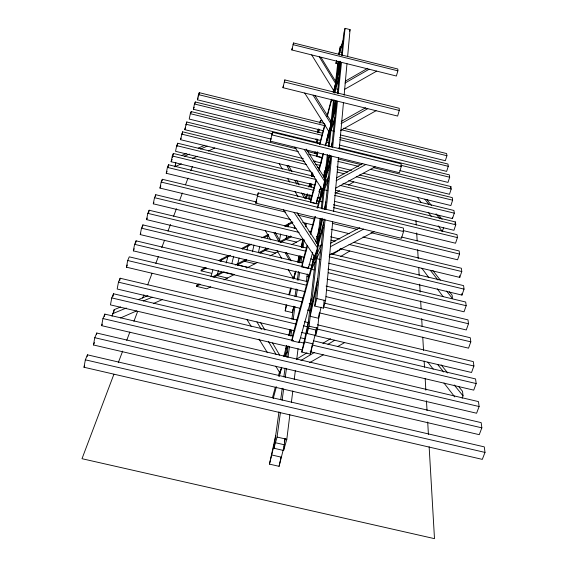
<?xml version="1.0" encoding="UTF-8"?>
<svg xmlns="http://www.w3.org/2000/svg" width="567" height="567" viewBox="0 0 567 567"><rect width="100%" height="100%" fill="white"/><g stroke="black" fill="none" stroke-linecap="round" stroke-linejoin="round"><path stroke-width="0.85" d="M324.019 218.926L314.749 306.067L323.417 308.115L325.55 300.645L332.687 221.718M333.637 211.271L338.471 157.824M339.264 149.001L343.46 102.655M344.126 95.263L346.983 63.71M347.614 56.693L350.066 29.604L345.062 28.35L343.793 33.205L341.447 55.205M323.417 308.115L324.154 300.198M316.471 250.408L307.038 333.467L315.606 335.487L317.683 328.201L319.122 313.565M315.606 335.487L316.393 327.655M314.749 306.067L316.854 298.582L325.068 219.883M326.153 209.464L331.716 156.173M332.638 147.377L337.457 101.174M338.23 93.796L341.511 62.349M342.241 55.346L345.062 28.35M325.054 209.244L330.767 155.549M331.702 146.747L336.578 100.976M337.372 93.484L340.696 62.25M307.038 333.467L309.093 326.174L321.085 218.805M322.169 209.124L328.165 155.443M329.151 146.64L334.36 99.998M335.147 92.96L338.69 61.271M339.378 55.112L340.356 46.31L342.014 46.728M311.467 298.313L299.149 342.503L291.913 340.802L317.392 247.786L317.789 244.235L297.058 212.689M317.811 207.919L324.834 181.638L325.146 178.832L306.145 149.043M325.812 145.102L331.525 122.146L314.82 95.277M311.68 54.907L333.949 90.982L336.04 82.009L320.95 57.302M315.188 254.108L314.855 256.986L283.472 209.84M333.949 90.982L334.169 89.111M317.272 243.378L320.064 218.756M321.262 208.202L324.175 182.56M324.558 179.179L327.357 154.557M328.258 146.64L330.653 125.541M330.852 123.776L333.552 100.033M334.346 93.002L337.946 61.342M338.726 54.439L340.356 46.31M299.149 342.503L299.44 340.15M307.038 245.546L302.438 262.549L301.857 266.908L308.299 268.446L308.519 266.703M315.996 180.2L311.007 198.918L310.539 202.398L316.294 203.794L317.414 197.755M278.978 411.848L273.911 448.256L283.606 450.481L286.81 439.29L289.865 414.675M291.388 402.372L292.806 390.939M294.23 379.514L295.322 370.719M296.739 359.294L298.044 348.74M306.343 281.927L307.321 274.017M283.606 450.481L285.13 438.433L284.329 441.856M291.913 340.802L292.65 335.324L314.479 255.866M321.992 157.746L316.719 156.457L317.563 151.836M273.911 448.256L277.057 437.051L280.424 412.507M282.104 400.231L283.67 388.834M285.229 377.438L286.427 368.67M287.993 357.274L289.432 346.756M290.878 336.231L291.714 330.093M293.16 319.575L294.96 306.428M296.279 296.782L297.243 289.765M298.561 280.126L299.645 272.231M300.964 262.592L301.807 256.454M303.012 247.687L304.089 239.798M305.882 226.729L306.343 223.348M309.625 199.428L310.22 195.048M311.304 187.153L311.786 183.644M312.75 176.628L313.104 173.998M314.671 162.601L314.912 160.844M315.869 153.827L316.11 152.076M317.314 143.309L317.796 139.801M318.753 132.784L319.235 129.276M320.079 123.138L320.44 120.509L322.084 120.913M305.273 226.736L305.733 223.405M286.108 304.911L285.201 310.893L292.26 312.566L292.622 309.993M280.679 399.615L282.26 388.253M283.84 376.892L285.052 368.153M286.633 356.792L288.142 345.969L287.015 348.081M289.737 334.48L290.283 330.554L289.17 335.579M291.856 319.228L293.671 306.208M294.996 296.661L296.08 288.851M297.292 280.176L298.497 271.494M299.702 262.819L300.659 255.937M301.878 247.212L302.948 239.501M308.576 199.038L309.178 194.722M310.255 186.947L310.709 183.701L309.695 186.408L310.369 183.871M311.751 176.217L312.176 173.126M314.912 153.494L315.146 151.772M316.464 142.296L316.946 138.844M317.782 132.82L318.335 128.865M275.789 366.261L279.97 373.029L280.481 369.528M288.27 269.644L293.656 278.801L293.855 277.426M294.223 228.381L294.613 225.893M286.661 235.383L285.959 239.55L296.555 242.095M288.057 227.055L288.624 223.724M279.46 240.67L280.665 233.98M84.008 367.253L85.348 359.825L87.474 354.836L484.289 446.874L484.998 452.416L482.311 459.376L84.008 367.253L84.618 365.814M87.176 356.48L87.474 354.836M93.456 344.97L94.781 337.705L96.78 333.027L481.177 422.635L481.844 427.844L479.25 434.669L93.456 344.97L94.455 342.61M96.482 334.629L96.78 333.027M101.642 325.664L102.953 318.541L104.838 314.118L478.477 401.606L479.108 406.525L476.599 413.23L101.642 325.664L102.266 324.182M104.406 316.485L104.838 314.118M292.82 335.947L113.52 293.77L111.756 297.916L110.452 304.883L302.424 349.931M113.031 296.371L113.52 293.77M112.025 316.28L114.194 309.66L120.636 306.981M297.604 320.128L120.147 278.234L118.468 282.175L117.171 289.021L294.79 330.852M113.563 313.019L114.194 309.66M119.665 280.785L120.147 278.234M300.496 308.391L126.427 267.192L127.703 260.522L129.269 256.844L303.217 298.114M305.407 291.743L133.344 250.862L134.606 244.327L136.094 240.84L307.201 281.579M135.619 243.286L136.094 240.84M309.887 275.038L140.247 234.589L141.495 228.182L142.898 224.893L302.14 262.946M142.43 227.282L142.898 224.893M303.848 257.255L146.584 219.627L147.817 213.355L149.149 210.229L306.797 248.027M148.689 212.575L149.149 210.229M303.947 239.99L153.296 203.815L154.507 197.67L155.762 194.722L296.08 228.48M155.464 196.253L155.762 194.722M290.715 219.585L159.965 188.074L161.163 182.071L162.346 179.292L256.971 202.135M162.006 181.001L162.346 179.292M257.503 195.346L166.237 173.282L167.414 167.407L168.534 164.777L311.07 199.308M168.03 167.286L168.534 164.777M312.098 195.92L171.128 161.744L172.29 155.975L173.36 153.466L314.387 187.712M172.531 157.569L173.36 153.466M265.562 247.949L265.051 250.479L275.597 253.002M267.426 238.664L268.269 234.447M314.543 176.535L177.719 143.238L176.698 145.641L175.543 151.318L314.876 185.168M177.067 146.47L177.719 143.238M181.32 163.771L174.955 166.769L175.841 162.445M310.957 171.454L180.483 139.673L182.595 131.813L304.564 161.574M182.113 134.188L182.595 131.813M303.352 158.611L184.729 129.652L186.784 121.983L296.038 148.696M186.146 125.101L186.784 121.983M319.866 143.125L191.221 111.593L190.321 113.691L189.215 119.063L270.891 139.05M190.902 113.124L191.221 111.593M320.433 140.432L193.368 109.275L194.46 103.988L195.317 101.982L322.51 133.224M195.005 103.485L195.317 101.982M323.495 130.793L197.387 99.799L198.464 94.611L199.286 92.683L324.678 123.542M198.57 96.128L199.286 92.683M258.46 252.421L259.714 246.489M275.697 435.442L269.46 464.125L279.077 466.322L281.069 457.045M279.077 466.322L283.443 448.929M283.798 447.264L284.329 444.769L275.505 442.742M308.384 321.638L301.807 352.086L310.298 354.077L312.644 343.078M310.298 354.077L315.224 334.402M315.592 332.673L316.145 330.079L308.505 328.272M321.028 307.186L318.661 318.3L310.192 316.301L317.024 284.662M269.46 464.125L274.704 442.558M310.9 310L317.655 278.723M301.807 352.086L304.663 341.915L307.654 328.073M312.176 264.265L314.061 255.653M316.698 243.59L317.832 238.423M320.001 228.529L322.262 218.217M324.14 209.627L325.834 201.887M322.495 219.535L319.462 233.377L321.099 233.774M324.771 209.159L325.338 206.565M285.818 348.825L286.555 345.466M288.787 335.388L290.084 329.505M320.086 197.245L321.928 188.903M324.331 178.059L325.068 174.721M326.975 166.081L329.455 154.869M331.171 147.108L332.127 142.799M329.696 155.705L326.549 169.916L328.194 170.32M252.478 251.791L253.988 244.979M298.731 257.794L299.114 256.064M301.24 246.56L302.785 239.643M301.481 246.964L302.615 241.875M326.961 139.028L328.874 130.445M330.788 121.862L331.362 119.29M333.049 111.713L335.522 100.635M337.23 92.974L337.613 91.266M332.709 114.761L335.77 101.068M309.681 183.637L308.909 187.082L309.865 183.722M311.425 175.883L312.197 172.439M311.595 176.309L311.963 174.679M333.169 91.797L333.743 89.253M335.451 81.62L335.834 79.926M337.365 73.079L340.009 61.321M333.729 90.557L334.091 88.941M337.082 75.631L340.306 61.293M244.809 259.558L244.42 261.274L254.909 263.775M246.985 250.16L248.176 245.036M255.781 203.156L258.24 192.943L403.428 228.062L403.555 231.563L401.45 238.317L255.781 203.156L256.567 199.818M258.24 192.943L257.461 196.246L403.555 231.563M270.374 141.169L272.507 132.288L401.16 163.82L401.259 166.57L399.402 172.729L270.374 141.169L270.991 138.554M272.507 132.288L271.898 134.882L401.259 166.57M282.961 87.687L284.832 79.926L399.203 108.269L399.281 110.445L397.63 116.058L282.961 87.687L283.45 85.617M284.832 79.926L284.351 81.974L399.281 110.445M291.842 49.96L293.529 42.972L397.814 69.011L397.878 70.825L396.376 76.028L291.842 49.96L292.253 48.238M293.529 42.972L293.125 44.673L397.878 70.825M239.132 258.035L237.474 264.902L247.949 267.397M231.832 263.584L233.689 256.22M226.19 262.996L228.125 255.604M319.767 123.067L320.44 120.509M338.364 63.972L335.898 63.362L336.557 60.839M319.582 144.181L324.749 124.605M326.996 116.093L331.263 99.927M333.283 92.265L333.956 89.714M334.792 86.744L335.834 82.796M336.649 79.486L340.363 65.432M349.641 31.22L350.066 29.604M316.719 156.457L317.853 152.183M319.88 144.486L325.075 124.818M327.329 116.263L331.844 99.161M333.651 92.322L335.005 87.19M340.094 67.92L336.366 82.045L337.918 82.428M305.84 198.939L307.179 193.871M306.541 198.33L307.668 194.077M318.938 169.143L323.02 153.827M325.175 145.783L329.136 130.857M329.718 128.943L331.298 122.996M332.191 119.389L336.231 104.243M310.539 202.398L316.464 180.164M318.973 170.759L323.53 153.657M331.851 122.458L335.912 107.234M288.809 294.819L290.616 288.086M293.096 278.829L293.543 277.15M297.604 262.004L299.17 256.142M301.573 247.198L302.204 244.824M293.961 276.731L295.06 272.635M293.656 278.801L295.641 271.409M285.201 310.893L286.796 304.968M289.517 294.797L291.339 288.022M293.834 278.709L295.882 271.083M298.15 262.627L299.936 255.972M319.015 191.802L319.703 189.25M324.048 173.105L324.735 170.554M218.387 270.636L217.048 275.583L227.473 278.057M220.839 261.557L221.513 259.084M316.294 203.794L320.901 186.706M323.431 177.308L326.422 166.202M310.255 233.647L314.848 216.637M317.144 208.139L322.425 188.584M324.693 180.512L325.146 178.832M325.897 175.735L330.391 159.121M301.857 266.908L307.633 245.539M310.638 234.426L315.5 216.466M329.987 162.899L325.465 179.611L327.138 180.023M292.26 312.566L293.869 306.641M272.557 397.339L275.349 387.126M278.369 376.063L279.531 371.803M283.72 356.487L286.711 345.537M308.299 268.446L312.743 252.223M315.543 241.974L319.519 227.452M279.97 373.029L281.53 367.324M273.202 398.53L276.434 386.722M279.205 376.601L281.742 367.331M287.242 356.948L284.747 356.367L287.434 346.536M318.633 240.748L323.637 222.547M317.329 245.901L317.789 244.235M323.126 227.36L318.087 245.674L320.603 246.276M210.995 276.625L212.852 270.005M210.74 286.774L206.835 288.801L196.458 286.349L196.834 285.109L199.18 283.876M211.215 273.237L201.094 270.835L201.448 269.658L205.36 267.596M343.574 128.199L446.64 153.565L446.916 155.734L445.322 160.73L340.654 135.01M339.697 137.441L447.987 164.04L448.277 166.308L446.64 171.383L339.321 145.067M338.733 147.746L449.376 174.863L449.674 177.23L448.001 182.397L399.855 170.61M450.389 188.06L450.871 186.557L373.455 167.626M450.871 186.557L451.19 189.031L449.475 194.29L363.518 173.304M438.171 225.836L442.324 231.527L443.692 227.381M359.528 174.983L452.296 197.621L452.622 200.194L450.871 205.537L348.726 180.653M335.515 190.186L452.487 218.607L454.287 213.171L453.94 210.463L342.936 183.446M454.897 223.533L455.414 221.959L335.026 192.723M455.414 221.959L455.776 224.78L453.94 230.301L334.452 201.335M338.4 54.418L338.896 52.929M339.98 49.705L342.992 40.718M335.898 63.362L336.72 60.91M342.752 42.957L339.725 51.958L342.248 52.589M333.396 204.708L457.045 234.66L457.427 237.608L455.535 243.222L403.017 230.528M401.5 237.027L459.135 250.947L459.539 254.066L457.59 259.792L362.972 236.992M340.108 248.672L459.773 277.405L461.779 271.55L461.361 268.248L353.751 242.357M328.768 263.223L461.963 295.088L464.04 289.113L463.586 285.619L330.922 253.81M333.694 92.407L334.764 89.345M335.919 86.021L339.158 76.751M338.86 79.508L335.621 88.736L337.982 89.324M327.967 269.119L465.691 302.027L466.166 305.712L464.033 311.793L327.109 279.148M326.11 286.087L467.981 319.866L468.484 323.757L466.28 329.959L326.053 296.647M317.442 132.189L318.144 130.212M324.749 303.217L470.277 337.741L470.808 341.851L468.54 348.166L319.455 312.885M462.155 398.254L463.026 395.858L462.537 391.336L458.696 386.581M317.421 324.806L473.339 361.611L473.906 366.013L471.546 372.484L314.621 335.522M328.654 134.436L330.079 130.587M331.319 127.235L334.778 117.872M313.508 340.81L475.564 378.933L476.16 383.554L473.736 390.131L310.17 351.746M329.71 133.833L326.585 142.204L329.115 142.827M334.424 121.196L330.951 130.502L333.984 131.246M113.903 374.277L82.002 458.703L434.492 538.65L429.141 446.753M118.276 362.696L122.656 351.108M126.725 340.342L129.85 332.071M133.918 321.305L137.668 311.375M142.671 298.136L143.919 294.826M147.675 284.889L152.055 273.301M155.805 263.372L158.306 256.752M161.744 247.644L164.565 240.195M168.002 231.088L170.504 224.468M173.63 216.19L176.443 208.741M179.569 200.47L182.39 193.014M185.515 184.743L188.017 178.116M190.831 170.667L192.39 166.535M321.914 192.745L323.452 188.96M324.792 185.657L328.548 176.401M174.955 166.769L175.621 165.16M322.984 193.063L319.618 201.25L322.099 201.852M328.095 180.646L324.331 189.796L327.74 190.625M126.427 267.192L127.369 264.966M133.344 250.862L134.237 248.757M140.247 234.589L140.807 233.264M146.584 219.627L147.257 218.054M153.296 203.815L153.919 202.327M159.965 188.074L160.858 185.976M166.237 173.282L167.081 171.291M171.128 161.744L172.198 159.214M180.483 139.673L181.135 138.128M184.729 129.652L185.671 127.433M193.368 109.275L194.233 107.241M197.387 99.799L198.209 97.857M298.554 261.997L300.425 257.609M314.132 260.04L315.784 256.475M317.222 253.364L321.291 244.604M315.188 261.699L311.574 269.332L314.068 269.927M320.709 250.047L316.634 258.651L320.064 259.473M284.747 356.367L287.363 351.547M317.329 198.804L319.554 197.359M332.397 254.526L341.277 248.948M335.799 193.063L339.541 190.739M348.521 185.14L353.758 181.879M306.832 276.873L309.1 275.512M340.774 256.447L349.825 251.004M296.357 359.251L306.974 352.872M322.899 343.297L330.483 338.74M300.971 360.506L314.472 352.405M327.981 344.311L334.728 340.257M345.19 81.201L367.699 68.295M345.019 83.044L369.131 69.231M309.547 362.71L323.268 354.836M337.748 346.522L344.608 342.588M344.693 89.295L376.708 71.123M341.242 121.466L365.552 107.787M341.036 123.684L367.756 108.666M340.554 130.488L376.063 110.721M336.444 177.903L362.795 163.473M336.082 180.76L365.8 164.515M335.444 188.287L375.148 166.797M330.646 243.179L359.825 227.721M330.327 246.737L363.539 229.167M218.671 260.579L228.069 255.632M241.372 248.622L249.983 244.079M261.727 237.892L267.993 234.596M284.428 225.928L292.26 221.803M201.094 270.835L206.544 267.971M219.762 261.004L230.656 255.27M242.322 249.126L251.656 244.207M264.109 237.651L268.772 235.199M285.109 226.594L292.891 222.498M212.483 276.916L221.881 271.997M235.185 265.037L246.149 259.303M258.672 252.754L267.284 248.247M279.807 241.691L290.765 235.957M196.458 286.349L200.378 284.294M213.716 277.327L223.908 271.99M237.247 265.023L246.659 260.097M259.991 253.13L268.616 248.615M280.382 242.463L291.36 236.722M329.413 255.093L374.085 231.712M223.993 279.871L234.136 274.591M246.617 268.092L257.531 262.408M270.012 255.908L277.816 251.847M291.849 244.54L302.771 238.856M192.461 158.519L197.238 156.265M208.38 151.02L214.744 148.015M181.383 155.67L186.21 153.515M198.287 148.122L204.73 145.251M184.452 156.251L189.307 154.089M200.626 149.036L207.097 146.151M120.53 317.959L136.576 310.907M153.416 303.515L162.24 299.638M138.348 299.61L148.008 295.591M112.5 313.749L126.271 308.03M143.274 300.964L152.183 297.264M272.011 455.032L281.671 457.25M277.057 437.051L286.81 439.29M94.781 337.705L481.844 427.844M85.348 359.825L484.998 452.416M102.953 318.541L479.108 406.525M304.5 321.751L308.802 322.772M309.093 326.174L317.683 328.201M118.468 282.175L296.619 324.196M303.501 325.819L307.803 326.833M317.272 329.066L473.906 366.013M301.687 332.482L306.86 333.694M300.581 337.769L304.89 338.782M304.663 341.915L313.197 343.921M111.756 297.916L293.522 340.632M298.696 341.851L303.862 343.063M312.481 345.09L476.16 383.554M134.606 244.327L306.712 285.272M326.5 289.978L468.484 323.757M223.83 272.032L234.277 274.513M316.854 298.582L325.55 300.645M127.703 260.522L302.261 301.899M309.143 303.529L310.865 303.94M323.764 306.995L470.808 341.851M307.392 310.029L309.979 310.638M147.817 213.355L305.925 251.231M329.129 256.794L464.04 289.113M310.716 258.899L313.296 259.516M309.029 264.591L312.474 265.413M141.495 228.182L311.148 268.694M328.371 272.805L466.166 305.712M161.163 182.071L285.839 212.15M297.881 215.056L314.217 218.997M332.276 223.355L357.21 229.373M370.974 232.69L459.539 254.066M302.757 222.484L313.076 224.971M331.142 229.323L349.208 233.675M308.994 231.584L310.716 232.002M330.511 236.765L339.98 239.04M154.507 197.67L299.107 232.435M316.322 236.574L318.044 236.992M330.951 240.096L335.26 241.131M349.031 244.441L461.779 271.55M176.698 145.641L315.925 179.512M339.987 185.366L454.287 213.171M320.405 189.172L322.127 189.591M172.29 155.975L314.033 190.377M319.186 191.625L321.765 192.256M334.65 195.381L455.776 224.78M318.115 197.38L319.838 197.791M317.088 200.761L319.66 201.384M167.414 167.407L318.016 203.858M333.502 207.607L457.427 237.608M315.571 139.121L317.201 139.517M190.321 113.691L272.77 133.89M400.727 165.238L449.674 177.23M307.215 151.432L317.541 153.955M338.187 159.001L361.413 164.685M185.848 124.18L298.341 151.672M308.646 154.196L322.382 157.548M337.84 161.326L358.45 166.365M370.471 169.306L451.19 189.031M313.664 161.134L321.397 163.02M336.876 166.797L351.483 170.362M315.727 164.295L320.022 165.344M337.202 169.533L347.507 172.049M181.617 134.103L306.364 164.529M317.548 167.258L319.271 167.676M337.337 172.077L344.219 173.757M356.267 176.698L452.622 200.194M323.828 174.593L325.55 175.012M198.464 94.611L324.841 125.704M341.171 129.723L446.916 155.734M194.46 103.988L322.658 135.463M339.867 139.688L448.277 166.308M331.525 100.387L333.835 100.961M437.632 364.496L443.706 371.995M454.195 384.95L463.026 395.858M441.133 364.857L447.717 373.008M432.805 270.487L440.318 280.091M449.44 291.764L452.126 295.194L452.494 298.603L446.555 291.02M430.374 270.346L437.93 279.992M427.837 362.185L433.216 369.131M443.982 383.016L454.741 396.893M424.889 199.208L428.602 204.07M436.023 213.787L439.737 218.642M426.802 199.407L431.551 205.63M438.943 215.311L442.104 219.457M421.891 268.311L428.787 277.518M437.27 288.851L443.103 296.64M417.397 197.38L421.033 202.362M428.305 212.32L431.423 216.587M294.096 212.405L317.392 247.786M294.883 147.165L322.559 190.044M304.288 149.468L324.834 181.638M304.727 93.073L329.229 132.04M313.09 95.143L331.277 124.364M246.978 319.59L251.16 326.365M259.062 339.165L267.426 352.709M319.299 56.806L335.834 83.859M265.384 230.726L270.771 239.884M277.05 250.571L281.544 258.198M260.43 322.361L264.909 329.994M272.521 342.971L279.694 355.183M256.943 321.943L261.373 329.47M268.467 341.525L276.001 354.325M279.262 163.735L282.309 169.094M287.519 178.286L289.694 182.113M294.904 191.306L297.951 196.664M275.236 232.385L280.842 242.4M286.448 252.414L291.19 260.884M274.003 232.796L279.198 242.066M285.251 252.875L289.149 259.828M286.859 165.585L289.808 171.036M294.861 180.384L296.973 184.282M301.601 192.851L304.55 198.301M288.582 165.486L291.934 171.695M296.548 180.228L299.057 184.885M303.671 193.425L306.187 198.081M452.317 217.246L452.487 218.607M459.568 275.739L459.773 277.405M461.786 293.678L461.963 295.088M442.189 230.181L442.324 231.527M415.98 220.549L416.235 224.971M416.695 232.924L417.163 240.876M417.673 249.707L418.191 258.545M418.701 267.383L419.169 275.335M419.679 284.173L420.14 292.125M420.657 300.957L421.118 308.909M421.685 318.633L422.146 326.585M422.762 337.188L423.535 350.441M424.151 361.044L424.513 367.232M425.179 378.713L425.852 390.202M426.469 400.805L427.036 410.529M427.702 422.011L428.418 434.386"/></g></svg>
